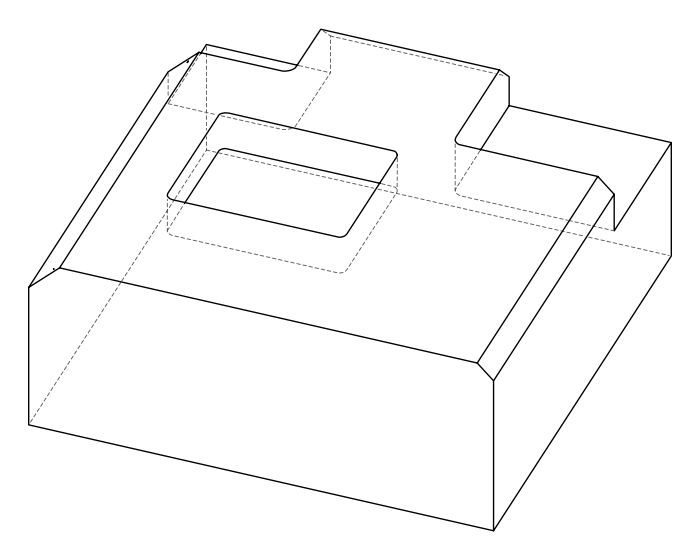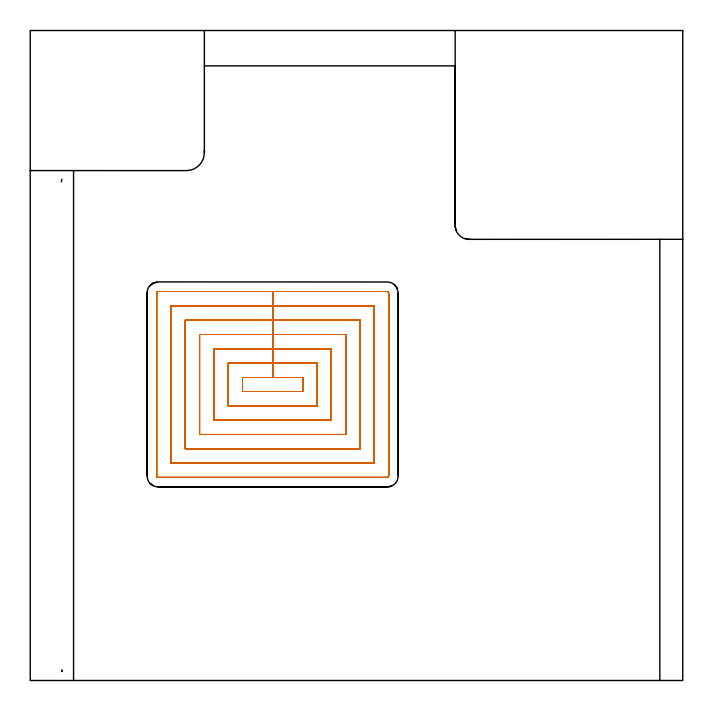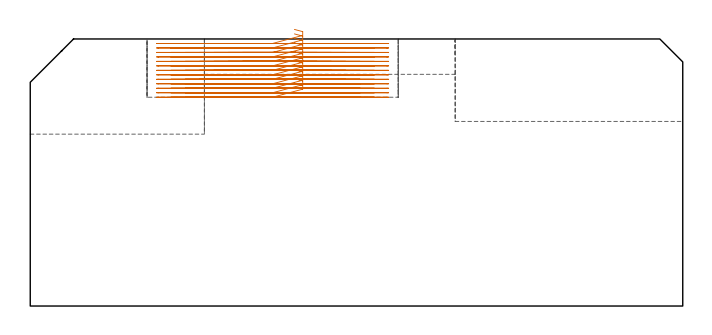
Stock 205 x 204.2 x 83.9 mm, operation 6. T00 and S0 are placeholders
(PLAN: 6 operations, 3 tool changes, 80.9 min)
(1 AREA_MILL | FG_CHAMFER_SURFACE | UGT0205_001 | 6.69 min | 15457 mm3)
(2 AREA_MILL_1 | FG_CHAMFER_SURFACE_1 | UGT0205_001 | 2.79 min | 5629 mm3)
(3 AREA_MILL_2 | FG_CHAMFER_SURFACE_2 | UGT0205_001 | 3.52 min | 3714 mm3)
(4 MILL_CORNER_NOTCH_RECTANGULAR | CORNER_NOTCH_RECTANGULAR | NXT0201_009 | Follow Part, ap 2, ae 75% | 26.95 min | 120876 mm3)
(5 MILL_CORNER_NOTCH_RECTANGULAR_1 | CORNER_NOTCH_RECTANGULAR_1 | NXT0201_013 | Follow Part, ap 2.5, ae 75% | 11.21 min | 70729 mm3)
(6 MILL_RECTANGULAR_POCKET | POCKET_RECTANGULAR_STRAIGHT | NXT0201_008 | Follow Part, ap 1.5, ae 75% | 29.77 min | 92803 mm3)
(TOOL UGT0205_001 | Chamfer Mill 20 x 3 x 45 deg. | D20 FL50 Z2)
(TOOL NXT0201_009 | ENDMILL 8mm [2P460-0800-NA 1630] | D8 FL26 Z6)
(TOOL NXT0201_013 | ENDMILL 10mm | D10 FL30 Z4)
(TOOL NXT0201_008 | ENDMILL 6mm [2P460-0600-NA 1630] | D6 FL26 Z6)
(OP 6 MILL_RECTANGULAR_POCKET)
G17 G21 G94 G90
T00 M6
G54
G17 G0 G90 X83. Y90.8 S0 M3
G43 Z93.9 H1
Z86.9
G94 G1 X85.6 Z86.203 F250.
Y95.2 Z85.024
X76.15 Z82.492
X66.7 F500.
Y90.8
X85.6
Y95.2
X76.15
Y99.7
X62.2
Y86.3
X90.1
Y99.7
X76.15
Y104.2
X57.7
Y81.8
X94.6
Y104.2
X76.15
Y108.7
X53.2
Y77.3
X99.1
Y108.7
X76.15
Y113.2
X48.7
Y72.8
X103.6
Y113.2
X76.15
Y117.7
X44.2
Y68.3
X108.1
Y117.7
X76.15
Y122.2
X40.2
G3 X39.7 Y121.7 R0.5
G1 Y64.3
G3 X40.2 Y63.8 R0.5
G1 X112.1
G3 X112.6 Y64.3 R0.5
G1 Y121.7
G3 X112.1 Y122.2 R0.5
G1 X76.15
X75.15
G0 X83. Y90.8 Z85.492
G1 X85.6 Z84.796 F250.
Y95.2 Z83.617
X76.15 Z81.085
X66.7 F500.
Y90.8
X85.6
Y95.2
X76.15
Y99.7
X62.2
Y86.3
X90.1
Y99.7
X76.15
Y104.2
X57.7
Y81.8
X94.6
Y104.2
X76.15
Y108.7
X53.2
Y77.3
X99.1
Y108.7
X76.15
Y113.2
X48.7
Y72.8
X103.6
Y113.2
X76.15
Y117.7
X44.2
Y68.3
X108.1
Y117.7
X76.15
Y122.2
X40.2
G3 X39.7 Y121.7 R0.5
G1 Y64.3
G3 X40.2 Y63.8 R0.5
G1 X112.1
G3 X112.6 Y64.3 R0.5
G1 Y121.7
G3 X112.1 Y122.2 R0.5
G1 X76.15
X75.15
G0 X83. Y90.8 Z84.085
G1 X85.6 Z83.388 F250.
Y95.2 Z82.209
X76.15 Z79.677
X66.7 F500.
Y90.8
X85.6
Y95.2
X76.15
Y99.7
X62.2
Y86.3
X90.1
Y99.7
X76.15
Y104.2
X57.7
Y81.8
X94.6
Y104.2
X76.15
Y108.7
X53.2
Y77.3
X99.1
Y108.7
X76.15
Y113.2
X48.7
Y72.8
X103.6
Y113.2
X76.15
Y117.7
X44.2
Y68.3
X108.1
Y117.7
X76.15
Y122.2
X40.2
G3 X39.7 Y121.7 R0.5
G1 Y64.3
G3 X40.2 Y63.8 R0.5
G1 X112.1
G3 X112.6 Y64.3 R0.5
G1 Y121.7
G3 X112.1 Y122.2 R0.5
G1 X76.15
X75.15
G0 X83. Y90.8 Z82.677
G1 X85.6 Z81.98 F250.
Y95.2 Z80.801
X76.15 Z78.269
X66.7 F500.
Y90.8
X85.6
Y95.2
X76.15
Y99.7
X62.2
Y86.3
X90.1
Y99.7
X76.15
Y104.2
X57.7
Y81.8
X94.6
Y104.2
X76.15
Y108.7
X53.2
Y77.3
X99.1
Y108.7
X76.15
Y113.2
X48.7
Y72.8
X103.6
Y113.2
X76.15
Y117.7
X44.2
Y68.3
X108.1
Y117.7
X76.15
Y122.2
X40.2
G3 X39.7 Y121.7 R0.5
G1 Y64.3
G3 X40.2 Y63.8 R0.5
G1 X112.1
G3 X112.6 Y64.3 R0.5
G1 Y121.7
G3 X112.1 Y122.2 R0.5
G1 X76.15
X75.15
G0 X83. Y90.8 Z81.269
G1 X85.6 Z80.573 F250.
Y95.2 Z79.394
X76.15 Z76.861
X66.7 F500.
Y90.8
X85.6
Y95.2
X76.15
Y99.7
X62.2
Y86.3
X90.1
Y99.7
X76.15
Y104.2
X57.7
Y81.8
X94.6
Y104.2
X76.15
Y108.7
X53.2
Y77.3
X99.1
Y108.7
X76.15
Y113.2
X48.7
Y72.8
X103.6
Y113.2
X76.15
Y117.7
X44.2
Y68.3
X108.1
Y117.7
X76.15
Y122.2
X40.2
G3 X39.7 Y121.7 R0.5
G1 Y64.3
G3 X40.2 Y63.8 R0.5
G1 X112.1
G3 X112.6 Y64.3 R0.5
G1 Y121.7
G3 X112.1 Y122.2 R0.5
G1 X76.15
X75.15
G0 X83. Y90.8 Z79.861
G1 X85.6 Z79.165 F250.
Y95.2 Z77.986
X76.15 Z75.454
X66.7 F500.
Y90.8
X85.6
Y95.2
X76.15
Y99.7
X62.2
Y86.3
X90.1
Y99.7
X76.15
Y104.2
X57.7
Y81.8
X94.6
Y104.2
X76.15
Y108.7
X53.2
Y77.3
X99.1
Y108.7
X76.15
Y113.2
X48.7
Y72.8
X103.6
Y113.2
X76.15
Y117.7
X44.2
Y68.3
X108.1
Y117.7
X76.15
Y122.2
X40.2
G3 X39.7 Y121.7 R0.5
G1 Y64.3
G3 X40.2 Y63.8 R0.5
G1 X112.1
G3 X112.6 Y64.3 R0.5
G1 Y121.7
G3 X112.1 Y122.2 R0.5
G1 X76.15
X75.15
G0 X83. Y90.8 Z78.454
G1 X85.6 Z77.757 F250.
Y95.2 Z76.578
X76.15 Z74.046
X66.7 F500.
Y90.8
X85.6
Y95.2
X76.15
Y99.7
X62.2
Y86.3
X90.1
Y99.7
X76.15
Y104.2
X57.7
Y81.8
X94.6
Y104.2
X76.15
Y108.7
X53.2
Y77.3
X99.1
Y108.7
X76.15
Y113.2
X48.7
Y72.8
X103.6
Y113.2
X76.15
Y117.7
X44.2
Y68.3
X108.1
Y117.7
X76.15
Y122.2
X40.2
G3 X39.7 Y121.7 R0.5
G1 Y64.3
G3 X40.2 Y63.8 R0.5
G1 X112.1
G3 X112.6 Y64.3 R0.5
G1 Y121.7
G3 X112.1 Y122.2 R0.5
G1 X76.15
X75.15
G0 X83. Y90.8 Z77.046
G1 X85.6 Z76.35 F250.
Y95.2 Z75.171
X76.15 Z72.638
X66.7 F500.
Y90.8
X85.6
Y95.2
X76.15
Y99.7
X62.2
Y86.3
X90.1
Y99.7
X76.15
Y104.2
X57.7
Y81.8
X94.6
Y104.2
X76.15
Y108.7
X53.2
Y77.3
X99.1
Y108.7
X76.15
Y113.2
X48.7
Y72.8
X103.6
Y113.2
X76.15
Y117.7
X44.2
Y68.3
X108.1
Y117.7
X76.15
Y122.2
X40.2
G3 X39.7 Y121.7 R0.5
G1 Y64.3
G3 X40.2 Y63.8 R0.5
G1 X112.1
G3 X112.6 Y64.3 R0.5
G1 Y121.7
G3 X112.1 Y122.2 R0.5
G1 X76.15
X75.15
G0 X83. Y90.8 Z75.638
G1 X85.6 Z74.942 F250.
Y95.2 Z73.763
X76.15 Z71.231
X66.7 F500.
Y90.8
X85.6
Y95.2
X76.15
Y99.7
X62.2
Y86.3
X90.1
Y99.7
X76.15
Y104.2
X57.7
Y81.8
X94.6
Y104.2
X76.15
Y108.7
X53.2
Y77.3
X99.1
Y108.7
X76.15
Y113.2
X48.7
Y72.8
X103.6
Y113.2
X76.15
Y117.7
X44.2
Y68.3
X108.1
Y117.7
X76.15
Y122.2
X40.2
G3 X39.7 Y121.7 R0.5
G1 Y64.3
G3 X40.2 Y63.8 R0.5
G1 X112.1
G3 X112.6 Y64.3 R0.5
G1 Y121.7
G3 X112.1 Y122.2 R0.5
G1 X76.15
X75.15
G0 X83. Y90.8 Z74.231
G1 X85.6 Z73.534 F250.
Y95.2 Z72.355
X76.15 Z69.823
X66.7 F500.
Y90.8
X85.6
Y95.2
X76.15
Y99.7
X62.2
Y86.3
X90.1
Y99.7
X76.15
Y104.2
X57.7
Y81.8
X94.6
Y104.2
X76.15
Y108.7
X53.2
Y77.3
X99.1
Y108.7
X76.15
Y113.2
X48.7
Y72.8
X103.6
Y113.2
X76.15
Y117.7
X44.2
Y68.3
X108.1
Y117.7
X76.15
Y122.2
X40.2
G3 X39.7 Y121.7 R0.5
G1 Y64.3
G3 X40.2 Y63.8 R0.5
G1 X112.1
G3 X112.6 Y64.3 R0.5
G1 Y121.7
G3 X112.1 Y122.2 R0.5
G1 X76.15
X75.15
G0 X83. Y90.8 Z72.823
G1 X85.6 Z72.126 F250.
Y95.2 Z70.947
X76.15 Z68.415
X66.7 F500.
Y90.8
X85.6
Y95.2
X76.15
Y99.7
X62.2
Y86.3
X90.1
Y99.7
X76.15
Y104.2
X57.7
Y81.8
X94.6
Y104.2
X76.15
Y108.7
X53.2
Y77.3
X99.1
Y108.7
X76.15
Y113.2
X48.7
Y72.8
X103.6
Y113.2
X76.15
Y117.7
X44.2
Y68.3
X108.1
Y117.7
X76.15
Y122.2
X40.2
G3 X39.7 Y121.7 R0.5
G1 Y64.3
G3 X40.2 Y63.8 R0.5
G1 X112.1
G3 X112.6 Y64.3 R0.5
G1 Y121.7
G3 X112.1 Y122.2 R0.5
G1 X76.15
X75.15
G0 X83. Y90.8 Z71.415
G1 X85.6 Z70.719 F250.
Y95.2 Z69.54
X76.15 Z67.008
X66.7 F500.
Y90.8
X85.6
Y95.2
X76.15
Y99.7
X62.2
Y86.3
X90.1
Y99.7
X76.15
Y104.2
X57.7
Y81.8
X94.6
Y104.2
X76.15
Y108.7
X53.2
Y77.3
X99.1
Y108.7
X76.15
Y113.2
X48.7
Y72.8
X103.6
Y113.2
X76.15
Y117.7
X44.2
Y68.3
X108.1
Y117.7
X76.15
Y122.2
X40.2
G3 X39.7 Y121.7 R0.5
G1 Y64.3
G3 X40.2 Y63.8 R0.5
G1 X112.1
G3 X112.6 Y64.3 R0.5
G1 Y121.7
G3 X112.1 Y122.2 R0.5
G1 X76.15
X75.15
G0 X83. Y90.8 Z70.008
G1 X85.6 Z69.311 F250.
Y95.2 Z68.132
X76.15 Z65.6
X66.7 F500.
Y90.8
X85.6
Y95.2
X76.15
Y99.7
X62.2
Y86.3
X90.1
Y99.7
X76.15
Y104.2
X57.7
Y81.8
X94.6
Y104.2
X76.15
Y108.7
X53.2
Y77.3
X99.1
Y108.7
X76.15
Y113.2
X48.7
Y72.8
X103.6
Y113.2
X76.15
Y117.7
X44.2
Y68.3
X108.1
Y117.7
X76.15
Y122.2
X40.2
G3 X39.7 Y121.7 R0.5
G1 Y64.3
G3 X40.2 Y63.8 R0.5
G1 X112.1
G3 X112.6 Y64.3 R0.5
G1 Y121.7
G3 X112.1 Y122.2 R0.5
G1 X76.15
X75.15
G0 Z93.9
M5
M2
